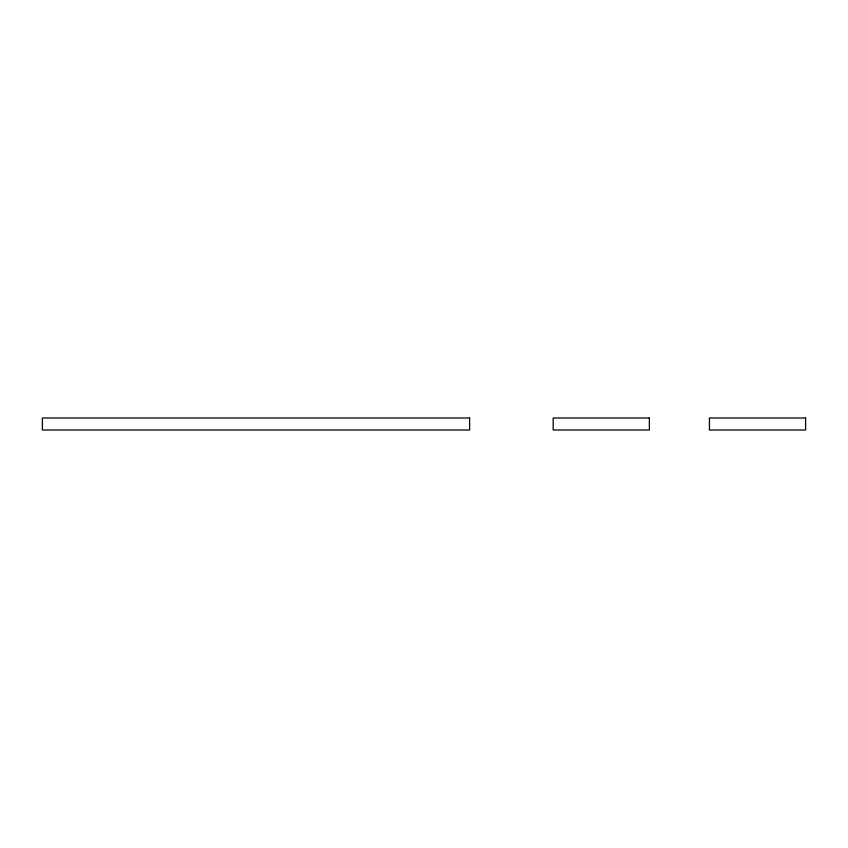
<?xml version="1.0" encoding="UTF-8"?>
<svg xmlns="http://www.w3.org/2000/svg" width="848" height="848" viewBox="0 0 848 848"><rect width="100%" height="100%" fill="white"/><g stroke="black" fill="none" stroke-linecap="round" stroke-linejoin="round"><path stroke-width="1.27" d="M469.622 417.99L42.4 417.99L42.4 430.01L469.622 430.01L469.622 417.99M649.356 417.99L553.203 417.99L553.203 430.01L649.356 430.01L649.356 417.99M805.6 417.99L709.447 417.99L709.447 430.01L805.6 430.01L805.6 417.99"/></g></svg>
